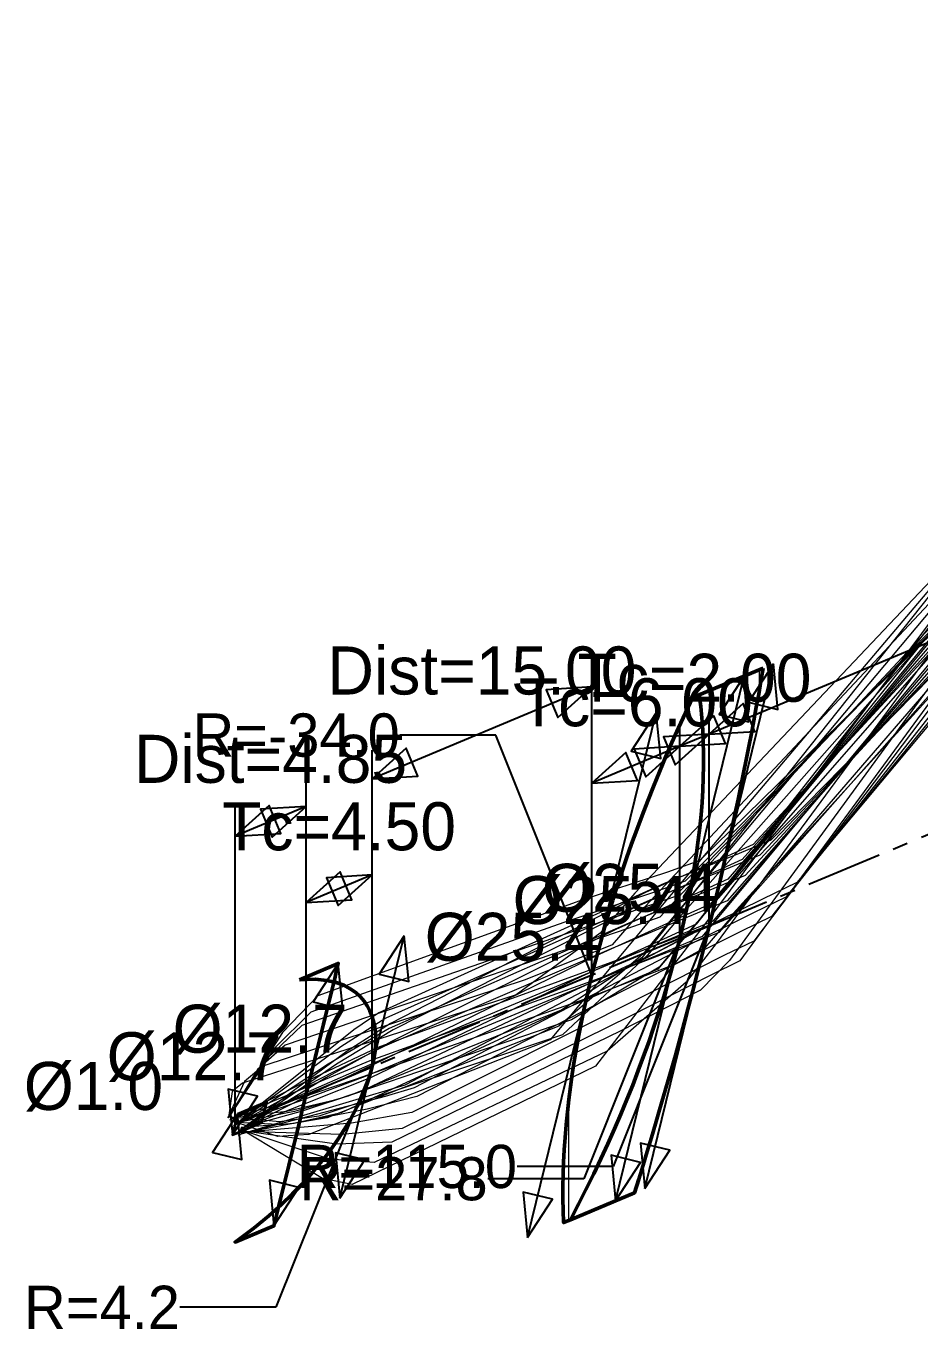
# Model space of a CAD drawing. Header units: metres. Extents: x -46 to 120, y -110 to 68.
# Drawn here: x -46.4 to -9.2, y 14.1 to 68.3 of the extents above; entities that cross this region are included whole.
import ezdxf
from ezdxf.enums import TextEntityAlignment as Align

# ---------------------------------------------------------------- set-up
doc = ezdxf.new("R2010")
doc.units = ezdxf.units.M
doc.linetypes.add('CENTER', pattern=[5.08, 3.175, -0.635, 0.635, -0.635])
for name, color, linetype, lineweight in [('DIMENSIONS_LINEAR', 4, 'CONTINUOUS', 25), ('DIMENSIONS_RADIAL', 6, 'CONTINUOUS', 25), ('OPTICAL_AXIS', 1, 'CENTER', 25), ('OPTICS_COMPONENTS', 2, 'CONTINUOUS', 35), ('OPTICS_HATCH', 8, 'CONTINUOUS', 13), ('OPTICS_LENSES', 7, 'CONTINUOUS', 50), ('RAYS_785NM', 1, 'CONTINUOUS', 18), ('RAYS_850NM', 3, 'CONTINUOUS', 18), ('RAYS_900NM', 5, 'CONTINUOUS', 18)]:
    doc.layers.add(name, color=color, linetype=linetype, lineweight=lineweight)
doc.styles.add('OpenSansCondensed-Light', font='OpenSansCondensed-Light.ttf')
doc.dimstyles.new('EZDXF', dxfattribs={"dimtxt": 0.25, "dimasz": 0.175, "dimexe": 0.375, "dimexo": 0.125, "dimgap": 0.1, "dimtad": 1, "dimlfac": 100, "dimzin": 12, "dimdsep": 46, "dimtxsty": 'OpenSansCondensed-Light', "dimblk": 'ARCHTICK', "dimcen": 2.5, "dimazin": 3, "dimtfac": 0.5, "dimtmove": 2, "dimatfit": 3})

# ---------------------------------------------------------------- blocks, each defined once
blk = doc.blocks.new('_ARCHTICK')
at = {"color": 0, "linetype": 'BYBLOCK', "const_width": 0.15}
blk.add_lwpolyline([(-0.5, -0.5), (0.5, 0.5)], dxfattribs=at)

msp = doc.modelspace()

# ---------------------------------------------------------------- hatches: boundary and pattern name
at = {"layer": 'OPTICS_HATCH'}
h = msp.add_hatch(dxfattribs=at)
h.set_pattern_fill('ANSI31', scale=2.5, angle=45)
h.paths.add_polyline_path([(-15.71, 41.6), (-15.805, 41.058), (-15.901, 40.514), (-16, 39.97), (-16.102, 39.425), (-16.205, 38.879), (-16.311, 38.332), (-16.42, 37.784), (-16.53, 37.235), (-16.643, 36.685), (-16.758, 36.135), (-16.875, 35.583), (-16.994, 35.03), (-17.116, 34.477), (-17.24, 33.922), (-17.366, 33.366), (-17.495, 32.81), (-17.626, 32.253), (-17.759, 31.694), (-17.894, 31.135), (-18.032, 30.575), (-18.171, 30.014), (-18.313, 29.452), (-18.458, 28.888), (-18.604, 28.325), (-18.753, 27.76), (-18.904, 27.194), (-19.057, 26.627), (-19.213, 26.059), (-19.371, 25.49), (-19.531, 24.921), (-19.693, 24.35), (-19.858, 23.779), (-20.025, 23.206), (-20.194, 22.633), (-20.365, 22.058), (-20.539, 21.483), (-20.715, 20.907), (-20.893, 20.33), (-21.074, 19.751), (-23.739, 18.638), (-23.739, 18.638), (-23.403, 19.281), (-23.081, 19.918), (-22.771, 20.55), (-22.473, 21.178), (-22.186, 21.8), (-21.91, 22.418), (-21.646, 23.032), (-21.392, 23.64), (-21.148, 24.245), (-20.915, 24.845), (-20.692, 25.441), (-20.478, 26.033), (-20.275, 26.621), (-20.081, 27.205), (-19.896, 27.785), (-19.722, 28.36), (-19.556, 28.932), (-19.4, 29.5), (-19.253, 30.064), (-19.115, 30.625), (-18.987, 31.181), (-18.868, 31.733), (-18.759, 32.282), (-18.659, 32.826), (-18.568, 33.367), (-18.487, 33.904), (-18.415, 34.436), (-18.354, 34.965), (-18.302, 35.489), (-18.26, 36.009), (-18.229, 36.525), (-18.208, 37.037), (-18.197, 37.544), (-18.198, 38.047), (-18.209, 38.544), (-18.232, 39.038), (-18.268, 39.526), (-18.315, 40.009), (-18.375, 40.486), (-15.71, 41.6)])
h = msp.add_hatch(dxfattribs=at)
h.set_pattern_fill('ANSI31', scale=2.5, angle=45)
h.paths.add_polyline_path([(-18.375, 40.486), (-18.315, 40.009), (-18.268, 39.526), (-18.232, 39.038), (-18.209, 38.544), (-18.198, 38.047), (-18.197, 37.544), (-18.208, 37.037), (-18.229, 36.525), (-18.26, 36.009), (-18.302, 35.489), (-18.354, 34.965), (-18.415, 34.436), (-18.487, 33.904), (-18.568, 33.367), (-18.659, 32.826), (-18.759, 32.282), (-18.868, 31.733), (-18.987, 31.181), (-19.115, 30.625), (-19.253, 30.064), (-19.4, 29.5), (-19.556, 28.932), (-19.722, 28.36), (-19.896, 27.785), (-20.081, 27.205), (-20.275, 26.621), (-20.478, 26.033), (-20.692, 25.441), (-20.915, 24.845), (-21.148, 24.245), (-21.392, 23.64), (-21.646, 23.032), (-21.91, 22.418), (-22.186, 21.8), (-22.473, 21.178), (-22.771, 20.55), (-23.081, 19.918), (-23.403, 19.281), (-23.739, 18.638), (-24.024, 18.518), (-24.024, 18.518), (-24.042, 19.014), (-24.051, 19.513), (-24.05, 20.016), (-24.04, 20.523), (-24.022, 21.033), (-23.995, 21.547), (-23.96, 22.065), (-23.916, 22.585), (-23.864, 23.11), (-23.804, 23.638), (-23.737, 24.169), (-23.661, 24.703), (-23.577, 25.241), (-23.485, 25.782), (-23.386, 26.326), (-23.279, 26.874), (-23.164, 27.424), (-23.042, 27.978), (-22.912, 28.535), (-22.775, 29.096), (-22.63, 29.659), (-22.477, 30.225), (-22.316, 30.795), (-22.148, 31.368), (-21.973, 31.944), (-21.789, 32.524), (-21.598, 33.107), (-21.399, 33.693), (-21.191, 34.282), (-20.976, 34.874), (-20.753, 35.47), (-20.522, 36.07), (-20.282, 36.673), (-20.034, 37.279), (-19.777, 37.889), (-19.512, 38.503), (-19.237, 39.12), (-18.954, 39.742), (-18.661, 40.367), (-18.375, 40.486)])
h = msp.add_hatch(dxfattribs=at)
h.set_pattern_fill('ANSI31', scale=2.5, angle=45)
h.paths.add_polyline_path([(-35.02, 28.629), (-34.37, 28.649), (-33.884, 28.601), (-33.495, 28.512), (-33.174, 28.395), (-32.906, 28.255), (-32.68, 28.098), (-32.49, 27.927), (-32.33, 27.742), (-32.197, 27.546), (-32.088, 27.34), (-32.001, 27.125), (-31.935, 26.902), (-31.888, 26.67), (-31.859, 26.43), (-31.848, 26.184), (-31.853, 25.93), (-31.875, 25.67), (-31.912, 25.403), (-31.965, 25.129), (-32.034, 24.849), (-32.118, 24.563), (-32.218, 24.269), (-32.334, 23.97), (-32.467, 23.663), (-32.616, 23.349), (-32.782, 23.028), (-32.966, 22.7), (-33.17, 22.363), (-33.394, 22.018), (-33.641, 21.664), (-33.911, 21.3), (-34.209, 20.924), (-34.537, 20.535), (-34.901, 20.132), (-35.306, 19.711), (-35.764, 19.269), (-36.29, 18.797), (-36.915, 18.285), (-37.702, 17.705), (-36.085, 18.38), (-36.085, 18.38), (-36.016, 18.661), (-35.947, 18.941), (-35.878, 19.221), (-35.81, 19.501), (-35.741, 19.781), (-35.672, 20.061), (-35.603, 20.341), (-35.535, 20.621), (-35.466, 20.901), (-35.397, 21.181), (-35.328, 21.462), (-35.259, 21.742), (-35.191, 22.022), (-35.122, 22.302), (-35.053, 22.582), (-34.984, 22.862), (-34.916, 23.142), (-34.847, 23.422), (-34.778, 23.702), (-34.709, 23.983), (-34.641, 24.263), (-34.572, 24.543), (-34.503, 24.823), (-34.434, 25.103), (-34.366, 25.383), (-34.297, 25.663), (-34.228, 25.943), (-34.159, 26.223), (-34.091, 26.504), (-34.022, 26.784), (-33.953, 27.064), (-33.884, 27.344), (-33.815, 27.624), (-33.747, 27.904), (-33.678, 28.184), (-33.609, 28.464), (-33.54, 28.744), (-33.472, 29.024), (-33.403, 29.305), (-35.02, 28.629)])

# ---------------------------------------------------------------- linework, layer by layer
at = {"layer": 'DIMENSIONS_LINEAR'}
for p, q in [((12.549, 51.605), (-17.963, 38.855)), ((-22.844, 28.815), (-22.844, 42.015)), ((-20.644, 19.931), (-15.281, 41.779)), ((-21.865, 19.421), (-16.501, 41.269)), ((-22.844, 40.815), (-31.998, 36.99)), ((-25.526, 17.891), (-20.163, 39.739)), ((-17.963, 30.855), (-17.963, 39.655)), ((-17.963, 30.855), (-17.963, 39.655)), ((-19.183, 30.345), (-19.183, 39.145)), ((-19.183, 30.345), (-19.183, 39.145)), ((-17.963, 38.855), (-19.183, 38.345)), ((-31.998, 24.99), (-31.998, 38.19)), ((-19.183, 38.345), (-22.844, 36.815)), ((-22.844, 28.815), (-22.844, 37.615)), ((-34.744, 23.842), (-34.744, 37.042)), ((-34.744, 35.842), (-37.703, 34.606)), ((-37.703, 22.606), (-37.703, 35.806)), ((-31.998, 24.99), (-31.998, 33.79)), ((-31.998, 32.99), (-34.744, 31.842)), ((-34.744, 23.842), (-34.744, 32.642)), ((-33.339, 19.528), (-30.657, 30.452)), ((-36.085, 18.38), (-33.403, 29.305)), ((-37.809, 22.176), (-37.598, 23.036))]:
    msp.add_line(p, q, dxfattribs=at)
for points in [[(-15.281, 41.779), (-16.322, 40.181), (-15.098, 39.881)], [(-16.501, 41.269), (-17.542, 39.671), (-16.319, 39.371)], [(-22.844, 40.815), (-24.748, 40.702), (-24.262, 39.54)], [(-20.163, 39.739), (-21.204, 38.141), (-19.98, 37.841)], [(-19.183, 38.345), (-17.279, 38.458), (-17.765, 39.62)], [(-17.963, 38.855), (-16.059, 38.968), (-16.545, 40.13)], [(-17.963, 38.855), (-19.866, 38.742), (-19.38, 37.58)], [(-31.998, 36.99), (-30.094, 37.103), (-30.58, 38.265)], [(-22.844, 36.815), (-20.941, 36.928), (-21.426, 38.09)], [(-19.183, 38.345), (-21.087, 38.232), (-20.601, 37.07)], [(-37.703, 34.606), (-35.8, 34.718), (-36.285, 35.881)], [(-34.744, 35.842), (-36.647, 35.73), (-36.162, 34.567)], [(-34.744, 31.842), (-32.84, 31.955), (-33.326, 33.118)], [(-31.998, 32.99), (-33.901, 32.877), (-33.416, 31.715)], [(-30.657, 30.452), (-31.698, 28.854), (-30.474, 28.554)], [(-33.403, 29.305), (-34.444, 27.707), (-33.22, 27.406)], [(-37.809, 22.176), (-36.768, 23.774), (-37.992, 24.074)], [(-37.598, 23.036), (-38.639, 21.438), (-37.415, 21.138)], [(-20.644, 19.931), (-19.603, 21.529), (-20.827, 21.829)], [(-33.339, 19.528), (-32.298, 21.126), (-33.521, 21.426)], [(-21.865, 19.421), (-20.824, 21.019), (-22.048, 21.319)], [(-36.085, 18.38), (-35.044, 19.978), (-36.267, 20.279)], [(-25.526, 17.891), (-24.485, 19.489), (-25.709, 19.789)]]:
    msp.add_lwpolyline(points, close=True, dxfattribs=at)
at = {"layer": 'OPTICAL_AXIS', "linetype": 'CENTER'}
for p, q in [((12.549, 43.605), (-17.963, 30.855)), ((-17.963, 30.855), (-19.183, 30.345)), ((-19.183, 30.345), (-22.844, 28.815)), ((-22.844, 28.815), (-31.998, 24.99)), ((-31.998, 24.99), (-34.744, 23.842)), ((-34.744, 23.842), (-37.703, 22.606))]:
    msp.add_line(p, q, dxfattribs=at)
at = {"layer": 'OPTICS_COMPONENTS'}
msp.add_lwpolyline([(-37.598, 23.036), (-37.809, 22.176), (-36.588, 22.686), (-36.377, 23.546)], close=True, dxfattribs=at)
at = {"layer": 'OPTICS_LENSES'}
for points in [[(-15.71, 41.6), (-15.805, 41.058), (-15.901, 40.514), (-16, 39.97), (-16.102, 39.425), (-16.205, 38.879), (-16.311, 38.332), (-16.42, 37.784), (-16.53, 37.235), (-16.643, 36.685), (-16.758, 36.135), (-16.875, 35.583), (-16.994, 35.03), (-17.116, 34.477), (-17.24, 33.922), (-17.366, 33.366), (-17.495, 32.81), (-17.626, 32.253), (-17.759, 31.694), (-17.894, 31.135), (-18.032, 30.575), (-18.171, 30.014), (-18.313, 29.452), (-18.458, 28.888), (-18.604, 28.325), (-18.753, 27.76), (-18.904, 27.194), (-19.057, 26.627), (-19.213, 26.059), (-19.371, 25.49), (-19.531, 24.921), (-19.693, 24.35), (-19.858, 23.779), (-20.025, 23.206), (-20.194, 22.633), (-20.365, 22.058), (-20.539, 21.483), (-20.715, 20.907), (-20.893, 20.33), (-21.074, 19.751), (-23.739, 18.638), (-23.739, 18.638), (-23.403, 19.281), (-23.081, 19.918), (-22.771, 20.55), (-22.473, 21.178), (-22.186, 21.8), (-21.91, 22.418), (-21.646, 23.032), (-21.392, 23.64), (-21.148, 24.245), (-20.915, 24.845), (-20.692, 25.441), (-20.478, 26.033), (-20.275, 26.621), (-20.081, 27.205), (-19.896, 27.785), (-19.722, 28.36), (-19.556, 28.932), (-19.4, 29.5), (-19.253, 30.064), (-19.115, 30.625), (-18.987, 31.181), (-18.868, 31.733), (-18.759, 32.282), (-18.659, 32.826), (-18.568, 33.367), (-18.487, 33.904), (-18.415, 34.436), (-18.354, 34.965), (-18.302, 35.489), (-18.26, 36.009), (-18.229, 36.525), (-18.208, 37.037), (-18.197, 37.544), (-18.198, 38.047), (-18.209, 38.544), (-18.232, 39.038), (-18.268, 39.526), (-18.315, 40.009), (-18.375, 40.486), (-15.71, 41.6)], [(-18.375, 40.486), (-18.315, 40.009), (-18.268, 39.526), (-18.232, 39.038), (-18.209, 38.544), (-18.198, 38.047), (-18.197, 37.544), (-18.208, 37.037), (-18.229, 36.525), (-18.26, 36.009), (-18.302, 35.489), (-18.354, 34.965), (-18.415, 34.436), (-18.487, 33.904), (-18.568, 33.367), (-18.659, 32.826), (-18.759, 32.282), (-18.868, 31.733), (-18.987, 31.181), (-19.115, 30.625), (-19.253, 30.064), (-19.4, 29.5), (-19.556, 28.932), (-19.722, 28.36), (-19.896, 27.785), (-20.081, 27.205), (-20.275, 26.621), (-20.478, 26.033), (-20.692, 25.441), (-20.915, 24.845), (-21.148, 24.245), (-21.392, 23.64), (-21.646, 23.032), (-21.91, 22.418), (-22.186, 21.8), (-22.473, 21.178), (-22.771, 20.55), (-23.081, 19.918), (-23.403, 19.281), (-23.739, 18.638), (-24.024, 18.518), (-24.024, 18.518), (-24.042, 19.014), (-24.051, 19.513), (-24.05, 20.016), (-24.04, 20.523), (-24.022, 21.033), (-23.995, 21.547), (-23.96, 22.065), (-23.916, 22.585), (-23.864, 23.11), (-23.804, 23.638), (-23.737, 24.169), (-23.661, 24.703), (-23.577, 25.241), (-23.485, 25.782), (-23.386, 26.326), (-23.279, 26.874), (-23.164, 27.424), (-23.042, 27.978), (-22.912, 28.535), (-22.775, 29.096), (-22.63, 29.659), (-22.477, 30.225), (-22.316, 30.795), (-22.148, 31.368), (-21.973, 31.944), (-21.789, 32.524), (-21.598, 33.107), (-21.399, 33.693), (-21.191, 34.282), (-20.976, 34.874), (-20.753, 35.47), (-20.522, 36.07), (-20.282, 36.673), (-20.034, 37.279), (-19.777, 37.889), (-19.512, 38.503), (-19.237, 39.12), (-18.954, 39.742), (-18.661, 40.367), (-18.375, 40.486)], [(-35.02, 28.629), (-34.37, 28.649), (-33.884, 28.601), (-33.495, 28.512), (-33.174, 28.395), (-32.906, 28.255), (-32.68, 28.098), (-32.49, 27.927), (-32.33, 27.742), (-32.197, 27.546), (-32.088, 27.34), (-32.001, 27.125), (-31.935, 26.902), (-31.888, 26.67), (-31.859, 26.43), (-31.848, 26.184), (-31.853, 25.93), (-31.875, 25.67), (-31.912, 25.403), (-31.965, 25.129), (-32.034, 24.849), (-32.118, 24.563), (-32.218, 24.269), (-32.334, 23.97), (-32.467, 23.663), (-32.616, 23.349), (-32.782, 23.028), (-32.966, 22.7), (-33.17, 22.363), (-33.394, 22.018), (-33.641, 21.664), (-33.911, 21.3), (-34.209, 20.924), (-34.537, 20.535), (-34.901, 20.132), (-35.306, 19.711), (-35.764, 19.269), (-36.29, 18.797), (-36.915, 18.285), (-37.702, 17.705), (-36.085, 18.38), (-36.085, 18.38), (-36.016, 18.661), (-35.947, 18.941), (-35.878, 19.221), (-35.81, 19.501), (-35.741, 19.781), (-35.672, 20.061), (-35.603, 20.341), (-35.535, 20.621), (-35.466, 20.901), (-35.397, 21.181), (-35.328, 21.462), (-35.259, 21.742), (-35.191, 22.022), (-35.122, 22.302), (-35.053, 22.582), (-34.984, 22.862), (-34.916, 23.142), (-34.847, 23.422), (-34.778, 23.702), (-34.709, 23.983), (-34.641, 24.263), (-34.572, 24.543), (-34.503, 24.823), (-34.434, 25.103), (-34.366, 25.383), (-34.297, 25.663), (-34.228, 25.943), (-34.159, 26.223), (-34.091, 26.504), (-34.022, 26.784), (-33.953, 27.064), (-33.884, 27.344), (-33.815, 27.624), (-33.747, 27.904), (-33.678, 28.184), (-33.609, 28.464), (-33.54, 28.744), (-33.472, 29.024), (-33.403, 29.305), (-35.02, 28.629)]]:
    msp.add_lwpolyline(points, close=True, dxfattribs=at)
at = {"layer": 'RAYS_785NM'}
for p, q in [((13.093, 68.331), (-21.061, 32.232)), ((10.954, 68.213), (-19.855, 31.819)), ((13.456, 68.225), (-19.179, 31.247)), ((14.464, 67.289), (-19.412, 32.084)), ((9.869, 67.118), (-18.941, 30.411)), ((12.295, 67.142), (-18.258, 30.432)), ((14.815, 67.173), (-17.547, 30.591)), ((10.301, 67.019), (-17.113, 29.424)), ((11.417, 65.909), (-17.188, 32.81)), ((13.863, 65.949), (-16.464, 32.966)), ((11.844, 65.797), (-15.371, 31.26)), ((-17.188, 32.81), (-18.43, 32.246)), ((-16.464, 32.966), (-17.774, 32.42)), ((-21.061, 32.232), (-22.503, 30.563)), ((-18.43, 32.246), (-21.855, 30.714)), ((-17.774, 32.42), (-21.179, 31.033)), ((-19.412, 32.084), (-20.724, 31.617)), ((-20.724, 31.617), (-24.489, 30.346)), ((-19.855, 31.819), (-21.218, 30.147)), ((-21.179, 31.033), (-31.292, 26.593)), ((-19.179, 31.247), (-20.527, 29.645)), ((-15.371, 31.26), (-16.641, 30.642)), ((-21.855, 30.714), (-31.184, 26.053)), ((-22.503, 30.563), (-25.993, 28.006)), ((-18.941, 30.411), (-20.151, 29.758)), ((-16.641, 30.642), (-19.812, 29.053)), ((-18.258, 30.432), (-19.482, 29.92)), ((-17.547, 30.591), (-18.798, 30.111)), ((-24.489, 30.346), (-34.921, 26.721)), ((-21.218, 30.147), (-24.579, 26.127)), ((-19.482, 29.92), (-23.142, 28.383)), ((-18.798, 30.111), (-22.54, 28.682)), ((-20.527, 29.645), (-24.075, 26.34)), ((-20.151, 29.758), (-23.699, 28.129)), ((-17.113, 29.424), (-18.324, 28.198)), ((-19.812, 29.053), (-30.128, 23.769)), ((-23.142, 28.383), (-32.285, 24.603)), ((-22.54, 28.682), (-32.09, 25.256)), ((-25.993, 28.006), (-37.396, 24.323)), ((-23.699, 28.129), (-32.515, 23.952)), ((-18.324, 28.198), (-21.675, 26.483)), ((-34.921, 26.721), (-36.337, 25.381)), ((-31.292, 26.593), (-33.829, 25.114)), ((-24.579, 26.127), (-34.628, 22.18)), ((-24.075, 26.34), (-34.212, 22.955)), ((-31.184, 26.053), (-33.925, 24.54)), ((-21.675, 26.483), (-31.178, 21.862)), ((-36.337, 25.381), (-37.965, 22.908)), ((-33.829, 25.114), (-37.759, 22.529)), ((-32.09, 25.256), (-34.874, 24.089)), ((-33.925, 24.54), (-37.56, 22.309)), ((-32.285, 24.603), (-34.901, 23.616)), ((-37.828, 23.975), (-37.957, 22.994)), ((-34.874, 24.089), (-37.906, 22.817)), ((-37.396, 24.323), (-37.828, 23.975)), ((-32.515, 23.952), (-34.912, 23.155)), ((-34.901, 23.616), (-37.686, 22.631)), ((-30.128, 23.769), (-32.209, 23.237)), ((-35.857, 22.712), (-37.845, 22.907)), ((-34.912, 23.155), (-37.468, 22.442)), ((-32.209, 23.237), (-37.449, 22.221)), ((-34.212, 22.955), (-35.857, 22.712)), ((-35.923, 22.098), (-37.649, 22.686)), ((-33.485, 21.783), (-37.413, 22.336)), ((-34.628, 22.18), (-35.923, 22.098)), ((-31.178, 21.862), (-33.485, 21.783))]:
    msp.add_line(p, q, dxfattribs=at)
at = {"layer": 'RAYS_850NM'}
for p, q in [((13.459, 68.049), (-20.614, 31.689)), ((11.311, 67.923), (-19.424, 31.292)), ((13.819, 67.94), (-18.737, 30.704)), ((9.34, 67.819), (-18.229, 30.836)), ((14.852, 67.001), (-18.958, 32.727)), ((10.245, 66.818), (-18.509, 30.936)), ((12.677, 66.846), (-17.814, 31.067)), ((15.2, 66.882), (-17.097, 31.23)), ((10.675, 66.716), (-16.685, 29.409)), ((11.959, 65.5), (-16.588, 33.636)), ((14.411, 65.546), (-15.856, 33.807)), ((12.386, 65.385), (-14.773, 32.072)), ((-16.588, 33.636), (-17.896, 33.042)), ((-15.856, 33.807), (-17.253, 33.225)), ((-17.253, 33.225), (-20.43, 31.945)), ((-17.896, 33.042), (-21.148, 31.6)), ((-18.958, 32.727), (-20.274, 32.259)), ((-20.274, 32.259), (-24.018, 31.008)), ((-14.773, 32.072), (-16.118, 31.418)), ((-20.43, 31.945), (-31.418, 27.03)), ((-21.148, 31.6), (-31.119, 26.536)), ((-20.614, 31.689), (-21.999, 30.084)), ((-24.018, 31.008), (-34.542, 27.283)), ((-19.424, 31.292), (-20.729, 29.689)), ((-18.509, 30.936), (-19.705, 30.393)), ((-16.118, 31.418), (-19.099, 29.934)), ((-17.814, 31.067), (-19.036, 30.556)), ((-17.097, 31.23), (-18.358, 30.746)), ((-19.705, 30.393), (-23.277, 28.763)), ((-19.036, 30.556), (-22.691, 29.033)), ((-18.358, 30.746), (-22.061, 29.344)), ((-18.737, 30.704), (-20.038, 29.156)), ((-18.229, 30.836), (-19.529, 29.14)), ((-19.099, 29.934), (-30.252, 24.13)), ((-21.999, 30.084), (-25.617, 28.63)), ((-22.061, 29.344), (-31.763, 25.801)), ((-20.729, 29.689), (-24.221, 26.697)), ((-16.685, 29.409), (-17.889, 28.824)), ((-23.277, 28.763), (-32.041, 24.553)), ((-22.691, 29.033), (-31.871, 25.176)), ((-20.038, 29.156), (-23.69, 26.965)), ((-19.529, 29.14), (-22.691, 25.025)), ((-17.889, 28.824), (-21.248, 27.114)), ((-25.617, 28.63), (-36.548, 25.024)), ((-34.542, 27.283), (-36.063, 25.785)), ((-24.221, 26.697), (-33.861, 22.884)), ((-23.69, 26.965), (-33.494, 23.623)), ((-31.418, 27.03), (-33.295, 25.835)), ((-21.248, 27.114), (-30.748, 22.431)), ((-31.119, 26.536), (-33.472, 25.117)), ((-36.063, 25.785), (-37.985, 22.885)), ((-33.295, 25.835), (-37.75, 22.542)), ((-31.763, 25.801), (-34.628, 24.441)), ((-33.472, 25.117), (-37.564, 22.303)), ((-36.548, 25.024), (-37.303, 24.388)), ((-31.871, 25.176), (-34.664, 23.955)), ((-22.691, 25.025), (-32.824, 20.102)), ((-34.628, 24.441), (-37.931, 22.781)), ((-32.041, 24.553), (-34.681, 23.499)), ((-37.303, 24.388), (-37.959, 22.977)), ((-34.664, 23.955), (-37.712, 22.593)), ((-30.252, 24.13), (-31.45, 23.764)), ((-34.681, 23.499), (-37.492, 22.406)), ((-31.45, 23.764), (-37.457, 22.195)), ((-33.494, 23.623), (-35.55, 23.137)), ((-35.55, 23.137), (-37.849, 22.899)), ((-33.861, 22.884), (-35.597, 22.591)), ((-35.597, 22.591), (-37.647, 22.689)), ((-33.244, 22.179), (-37.435, 22.312)), ((-34.058, 20.352), (-37.358, 22.35)), ((-30.748, 22.431), (-33.244, 22.179)), ((-32.824, 20.102), (-34.058, 20.352))]:
    msp.add_line(p, q, dxfattribs=at)
at = {"layer": 'RAYS_900NM'}
for p, q in [((13.956, 67.67), (-20.014, 31.229)), ((9.38, 67.516), (-19.51, 31.13)), ((11.797, 67.534), (-18.844, 30.569)), ((14.311, 67.558), (-18.144, 29.959)), ((9.814, 67.42), (-17.675, 30.142)), ((15.378, 66.615), (-18.351, 33.586)), ((10.757, 66.415), (-17.927, 31.771)), ((13.196, 66.449), (-17.218, 31.912)), ((11.186, 66.309), (-16.106, 30.235)), ((12.375, 65.192), (-16.134, 34.251)), ((14.83, 65.242), (-15.395, 34.436)), ((12.802, 65.074), (-14.318, 32.676)), ((-16.134, 34.251), (-17.51, 33.627)), ((-15.395, 34.436), (-16.881, 33.817)), ((-16.881, 33.817), (-19.836, 32.636)), ((-19.697, 33.108), (-23.349, 31.906)), ((-17.51, 33.627), (-20.586, 32.272)), ((-18.351, 33.586), (-19.697, 33.108)), ((-19.836, 32.636), (-31.716, 27.251)), ((-14.318, 32.676), (-15.739, 31.985)), ((-20.586, 32.272), (-31.228, 26.802)), ((-23.349, 31.906), (-34.251, 27.956)), ((-17.927, 31.771), (-19.126, 31.226)), ((-15.739, 31.985), (-18.533, 30.602)), ((-17.218, 31.912), (-18.46, 31.393)), ((-19.126, 31.226), (-22.674, 29.622)), ((-18.46, 31.393), (-22.048, 29.913)), ((-20.014, 31.229), (-21.349, 30.754)), ((-19.51, 31.13), (-20.76, 29.544)), ((-18.533, 30.602), (-30.573, 24.262)), ((-21.349, 30.754), (-25.076, 29.479)), ((-18.844, 30.569), (-20.096, 29.062)), ((-22.048, 29.913), (-31.483, 25.869)), ((-18.144, 29.959), (-19.406, 29.256)), ((-17.675, 30.142), (-18.919, 28.52)), ((-16.106, 30.235), (-17.323, 29.644)), ((-25.076, 29.479), (-35.623, 25.905)), ((-22.674, 29.622), (-31.55, 25.281)), ((-20.76, 29.544), (-24.222, 27.297)), ((-17.323, 29.644), (-20.639, 27.968)), ((-20.096, 29.062), (-23.704, 27.531)), ((-19.406, 29.256), (-23.138, 27.814)), ((-18.919, 28.52), (-22.205, 25.655)), ((-34.251, 27.956), (-35.723, 26.425)), ((-23.138, 27.814), (-32.698, 24.469)), ((-20.639, 27.968), (-30.339, 23.102)), ((-24.222, 27.297), (-33.281, 23.086)), ((-23.704, 27.531), (-32.988, 23.775)), ((-31.716, 27.251), (-32.764, 26.543)), ((-31.228, 26.802), (-33.035, 25.652)), ((-35.723, 26.425), (-38.016, 22.877)), ((-32.764, 26.543), (-37.761, 22.528)), ((-33.035, 25.652), (-37.557, 22.31)), ((-35.623, 25.905), (-36.762, 24.887)), ((-31.483, 25.869), (-34.331, 24.424)), ((-22.205, 25.655), (-31.91, 21.024)), ((-31.55, 25.281), (-34.37, 23.943)), ((-36.762, 24.887), (-37.954, 22.946)), ((-34.331, 24.424), (-37.743, 22.549)), ((-32.698, 24.469), (-35.198, 23.631)), ((-30.635, 24.242), (-37.586, 22.154)), ((-34.37, 23.943), (-37.528, 22.355)), ((-30.573, 24.262), (-30.635, 24.242)), ((-35.198, 23.631), (-37.872, 22.866)), ((-32.988, 23.775), (-35.228, 23.14)), ((-35.228, 23.14), (-37.658, 22.672)), ((-33.281, 23.086), (-35.239, 22.644)), ((-30.339, 23.102), (-32.86, 22.653)), ((-32.86, 22.653), (-37.453, 22.269)), ((-35.239, 22.644), (-37.447, 22.473)), ((-33.776, 21.158), (-37.382, 22.349)), ((-31.91, 21.024), (-33.776, 21.158))]:
    msp.add_line(p, q, dxfattribs=at)

# ---------------------------------------------------------------- texts
at = {"layer": 'DIMENSIONS_LINEAR'}
for s, p in [('Dist=15.00', (-27.421, 39.902)), ('Tc=2.00', (-18.573, 39.6)), ('Tc=6.00', (-21.014, 38.58)), ('Dist=4.85', (-36.224, 36.224)), ('Tc=4.50', (-33.371, 33.416)), ('%%c25.4', (-21.281, 30.855)), ('%%c25.4', (-22.501, 30.345)), ('%%c25.4', (-26.163, 28.815)), ('%%c12.7', (-36.657, 24.99)), ('%%c12.7', (-39.403, 23.842)), ('%%c1.0', (-43.598, 22.606))]:
    msp.add_text(s, height=2, dxfattribs=at).set_placement(p, align=Align.BOTTOM_CENTER)
at = {"layer": 'DIMENSIONS_RADIAL'}
for s, p in [('R=-34.0', (-30.844, 38.815)), ('R=115.0', (-25.963, 20.855)), ('R=27.8', (-27.183, 20.345)), ('R=4.2', (-39.998, 14.99))]:
    msp.add_text(s, height=1.8, dxfattribs=at).set_placement(p, align=Align.MIDDLE_RIGHT)

# ---------------------------------------------------------------- leaders
for points in [[(-22.844, 28.815), (-26.844, 38.815), (-30.844, 38.815)], [(-17.963, 30.855), (-21.963, 20.855), (-25.963, 20.855)], [(-19.183, 30.345), (-23.183, 20.345), (-27.183, 20.345)], [(-31.998, 24.99), (-35.998, 14.99), (-39.998, 14.99)]]:
    msp.add_leader(points, dimstyle='EZDXF', dxfattribs=at)

doc.saveas('drawing.dxf')
